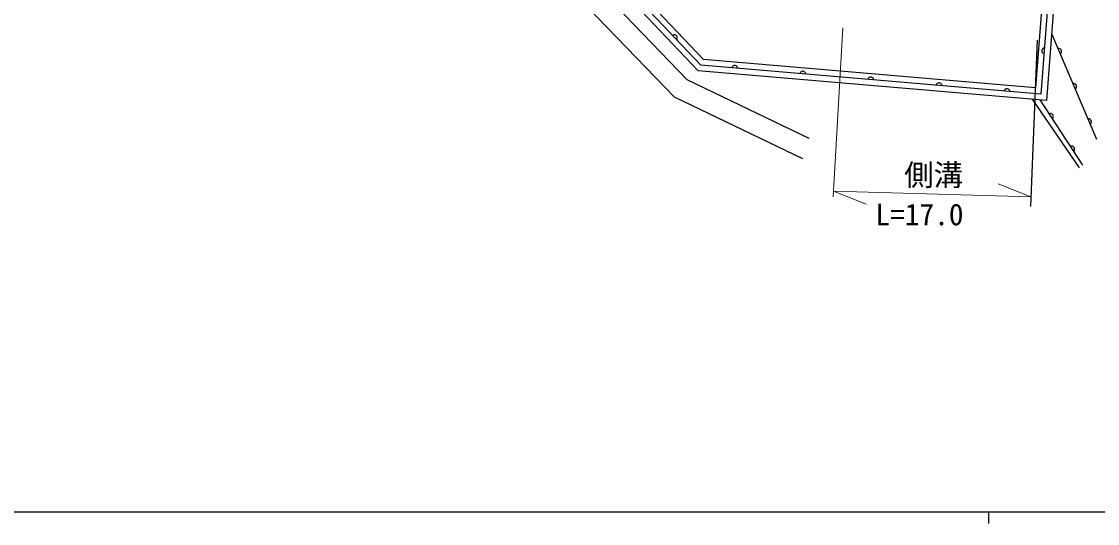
# Model space of a CAD drawing. Units: millimetres, scale not verified. Extents: x 40000 to 680000, y 20000 to 380000.
# Drawn here: x 85922 to 177240, y 204000 to 246584 of the extents above; entities that cross this region are included whole.
import ezdxf
from ezdxf.enums import TextEntityAlignment as Align

# ---------------------------------------------------------------- set-up
doc = ezdxf.new("R2010")
doc.units = ezdxf.units.MM
doc.header["$LTSCALE"] = 1000
for name, color, linetype, lineweight in [('M-BGD', 7, 'Continuous', 25), ('M-STR-HTXT', 7, 'Continuous', 13), ('M-TTL-BAND', 7, 'Continuous', 25)]:
    doc.layers.add(name, color=color, linetype=linetype, lineweight=lineweight)
doc.styles.add('ＭＳ ゴシック', font='')
doc.styles.get('ＭＳ ゴシック').set_extended_font_data('MS Gothic')

msp = doc.modelspace()

# ---------------------------------------------------------------- linework, layer by layer
at = {"layer": 'M-BGD'}
for p, q in [((142406, 241645), (119214, 265734)), ((141334, 240163), (117983, 264418)), ((143342, 242412), (125443, 261237)), ((143573, 242894), (125806, 261581)), ((143805, 243376), (126168, 261926)), ((172520, 247911), (171985, 240967)), ((173011, 247780), (172445, 240426)), ((173503, 247650), (172905, 239885)), ((141237, 245438), (141180, 245411)), ((141294, 245451), (141237, 245438)), ((141365, 245449), (141294, 245451)), ((141421, 245434), (141365, 245449)), ((141477, 245404), (141421, 245434)), ((141532, 245346), (141477, 245404)), ((141525, 245049), (141554, 245105)), ((141559, 245289), (141532, 245346)), ((141554, 245105), (141570, 245161)), ((141572, 245232), (141559, 245289)), ((141570, 245161), (141572, 245232)), ((172113, 245014), (171559, 230900)), ((173342, 245566), (177145, 236601)), ((172522, 244159), (172516, 244079)), ((172516, 244079), (172531, 244018)), ((172547, 244217), (172522, 244159)), ((172531, 244018), (172557, 243966)), ((172580, 244265), (172547, 244217)), ((172557, 243966), (172603, 243912)), ((172634, 244311), (172580, 244265)), ((172603, 243912), (172651, 243878)), ((172686, 244337), (172634, 244311)), ((172651, 243878), (172709, 243854)), ((172747, 244352), (172686, 244337)), ((173942, 244307), (173879, 244302)), ((173999, 244299), (173942, 244307)), ((174065, 244272), (173999, 244299)), ((174112, 244238), (174065, 244272)), ((174074, 243842), (174121, 243884)), ((174154, 244191), (174112, 244238)), ((174121, 243884), (174156, 243931)), ((174185, 244117), (174154, 244191)), ((174156, 243931), (174182, 243996)), ((174182, 243996), (174190, 244054)), ((174190, 244054), (174185, 244117)), ((171985, 240967), (143805, 243376)), ((172905, 239885), (143342, 242412)), ((172445, 240426), (143573, 242894)), ((146236, 242727), (146211, 242669)), ((146271, 242774), (146236, 242727)), ((146325, 242820), (146271, 242774)), ((146377, 242845), (146325, 242820)), ((146438, 242860), (146377, 242845)), ((146518, 242853), (146438, 242860)), ((146576, 242828), (146518, 242853)), ((146624, 242794), (146576, 242828)), ((146669, 242740), (146624, 242794)), ((146695, 242688), (146669, 242740)), ((146710, 242626), (146695, 242688)), ((152011, 242233), (151986, 242175)), ((152045, 242280), (152011, 242233)), ((152099, 242326), (152045, 242280)), ((152151, 242352), (152099, 242326)), ((152213, 242366), (152151, 242352)), ((152293, 242360), (152213, 242366)), ((152351, 242335), (152293, 242360)), ((152398, 242300), (152351, 242335)), ((152443, 242246), (152398, 242300)), ((152469, 242194), (152443, 242246)), ((152484, 242132), (152469, 242194)), ((152781, 236658), (142406, 241645)), ((157785, 241739), (157760, 241681)), ((157819, 241787), (157785, 241739)), ((157873, 241832), (157819, 241787)), ((157926, 241858), (157873, 241832)), ((157987, 241873), (157926, 241858)), ((158067, 241866), (157987, 241873)), ((158125, 241841), (158067, 241866)), ((158172, 241807), (158125, 241841)), ((158218, 241753), (158172, 241807)), ((158244, 241700), (158218, 241753)), ((158258, 241639), (158244, 241700)), ((163560, 241246), (163535, 241188)), ((163594, 241293), (163560, 241246)), ((163648, 241339), (163594, 241293)), ((163700, 241364), (163648, 241339)), ((163762, 241379), (163700, 241364)), ((163841, 241372), (163762, 241379)), ((163900, 241347), (163841, 241372)), ((163947, 241313), (163900, 241347)), ((163992, 241259), (163947, 241313)), ((164018, 241207), (163992, 241259)), ((164033, 241145), (164018, 241207)), ((175209, 241319), (175146, 241314)), ((175267, 241310), (175209, 241319)), ((175333, 241284), (175267, 241310)), ((175380, 241250), (175333, 241284)), ((175422, 241202), (175380, 241250)), ((175453, 241129), (175422, 241202)), ((175458, 241066), (175453, 241129)), ((169334, 240752), (169309, 240694)), ((169368, 240799), (169334, 240752)), ((169422, 240845), (169368, 240799)), ((169475, 240870), (169422, 240845)), ((169536, 240885), (169475, 240870)), ((169616, 240878), (169536, 240885)), ((169674, 240853), (169616, 240878)), ((169721, 240819), (169674, 240853)), ((169767, 240765), (169721, 240819)), ((169792, 240713), (169767, 240765)), ((169807, 240651), (169792, 240713)), ((175341, 240853), (175389, 240895)), ((175389, 240895), (175423, 240942)), ((175423, 240942), (175450, 241008)), ((175450, 241008), (175458, 241066)), ((152220, 234931), (141334, 240163)), ((175716, 234183), (171725, 239986)), ((175988, 234405), (172376, 239930)), ((173203, 238774), (173142, 238758)), ((173262, 238776), (173203, 238774)), ((173331, 238762), (173262, 238776)), ((173383, 238736), (173331, 238762)), ((173433, 238697), (173383, 238736)), ((173416, 238339), (173455, 238389)), ((173477, 238630), (173433, 238697)), ((173455, 238389), (173481, 238441)), ((173493, 238569), (173477, 238630)), ((173481, 238441), (173495, 238511)), ((173495, 238511), (173493, 238569)), ((176477, 238330), (176414, 238325)), ((176535, 238322), (176477, 238330)), ((176600, 238296), (176535, 238322)), ((176647, 238261), (176600, 238296)), ((176609, 237865), (176657, 237907)), ((176689, 238214), (176647, 238261)), ((176657, 237907), (176691, 237954)), ((176720, 238140), (176689, 238214)), ((176691, 237954), (176717, 238019)), ((176717, 238019), (176725, 238077)), ((176725, 238077), (176720, 238140)), ((175009, 236011), (174948, 235995)), ((175067, 236014), (175009, 236011)), ((175137, 235999), (175067, 236014)), ((175189, 235974), (175137, 235999)), ((175239, 235934), (175189, 235974)), ((175222, 235577), (175261, 235626)), ((175282, 235867), (175239, 235934)), ((175261, 235626), (175286, 235679)), ((175299, 235806), (175282, 235867)), ((175286, 235679), (175301, 235748)), ((175301, 235748), (175299, 235806))]:
    msp.add_line(p, q, dxfattribs=at)
at = {"layer": 'M-STR-HTXT'}
for p, q in [((155633, 246044), (154798, 231701)), ((172113, 245014), (171559, 230900)), ((157615, 231085), (154826, 232190)), ((154826, 232190), (171591, 231718)), ((171591, 231718), (168802, 232823))]:
    msp.add_line(p, q, dxfattribs=at)
at = {"layer": 'M-TTL-BAND'}
for p, q in [((40000, 205000), (579000, 205000)), ((168000, 205000), (168000, 204000))]:
    msp.add_line(p, q, dxfattribs=at)

# ---------------------------------------------------------------- texts
at = {"layer": 'M-STR-HTXT', "style": 'ＭＳ ゴシック'}
for s, p in [('側溝', (160834, 232098)), ('L=17.0', (158390, 228749))]:
    msp.add_text(s, height=1833, dxfattribs=at).set_placement(p, align=Align.BOTTOM_LEFT)

doc.saveas('drawing.dxf')
